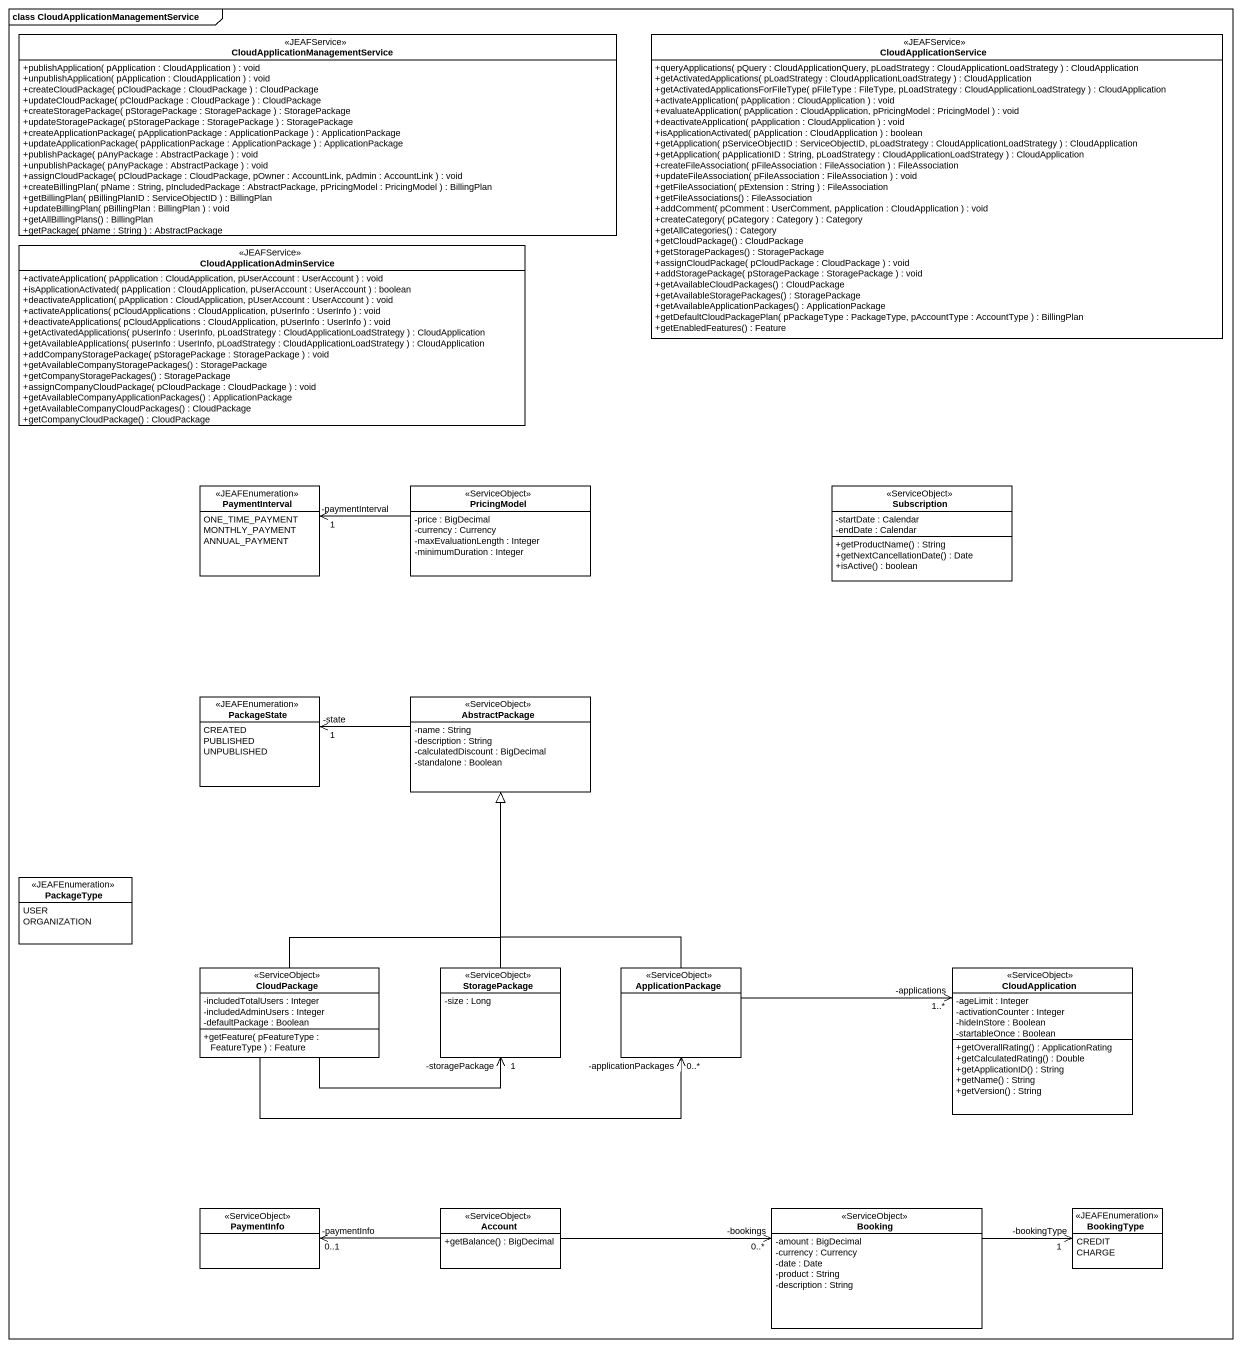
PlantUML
@startuml
mainframe class CloudApplicationManagementService
hide circle
hide empty members
skinparam classAttributeIconSize 0
interface "CloudApplicationManagementService" as CloudApplicationManagementSe <<JEAFService>> {
  +publishApplication( pApplication : CloudApplication ) : void
  +unpublishApplication( pApplication : CloudApplication ) : void
  +createCloudPackage( pCloudPackage : CloudPackage ) : CloudPackage
  +updateCloudPackage( pCloudPackage : CloudPackage ) : CloudPackage
  +createStoragePackage( pStoragePackage : StoragePackage ) : StoragePackage
  +updateStoragePackage( pStoragePackage : StoragePackage ) : StoragePackage
  +createApplicationPackage( pApplicationPackage : ApplicationPackage ) : ApplicationPackage
  +updateApplicationPackage( pApplicationPackage : ApplicationPackage ) : ApplicationPackage
  +publishPackage( pAnyPackage : AbstractPackage ) : void
  +unpublishPackage( pAnyPackage : AbstractPackage ) : void
  +assignCloudPackage( pCloudPackage : CloudPackage, pOwner : AccountLink, pAdmin : AccountLink ) : void
  +createBillingPlan( pName : String, pIncludedPackage : AbstractPackage, pPricingModel : PricingModel ) : BillingPlan
  +getBillingPlan( pBillingPlanID : ServiceObjectID ) : BillingPlan
  +updateBillingPlan( pBillingPlan : BillingPlan ) : void
  +getAllBillingPlans() : BillingPlan
  +getPackage( pName : String ) : AbstractPackage
}
interface CloudApplicationService <<JEAFService>> {
  +queryApplications( pQuery : CloudApplicationQuery, pLoadStrategy : CloudApplicationLoadStrategy ) : CloudApplication
  +getActivatedApplications( pLoadStrategy : CloudApplicationLoadStrategy ) : CloudApplication
  +getActivatedApplicationsForFileType( pFileType : FileType, pLoadStrategy : CloudApplicationLoadStrategy ) : CloudApplication
  +activateApplication( pApplication : CloudApplication ) : void
  +evaluateApplication( pApplication : CloudApplication, pPricingModel : PricingModel ) : void
  +deactivateApplication( pApplication : CloudApplication ) : void
  +isApplicationActivated( pApplication : CloudApplication ) : boolean
  +getApplication( pServiceObjectID : ServiceObjectID, pLoadStrategy : CloudApplicationLoadStrategy ) : CloudApplication
  +getApplication( pApplicationID : String, pLoadStrategy : CloudApplicationLoadStrategy ) : CloudApplication
  +createFileAssociation( pFileAssociation : FileAssociation ) : FileAssociation
  +updateFileAssociation( pFileAssociation : FileAssociation ) : void
  +getFileAssociation( pExtension : String ) : FileAssociation
  +getFileAssociations() : FileAssociation
  +addComment( pComment : UserComment, pApplication : CloudApplication ) : void
  +createCategory( pCategory : Category ) : Category
  +getAllCategories() : Category
  +getCloudPackage() : CloudPackage
  +getStoragePackages() : StoragePackage
  +assignCloudPackage( pCloudPackage : CloudPackage ) : void
  +addStoragePackage( pStoragePackage : StoragePackage ) : void
  +getAvailableCloudPackages() : CloudPackage
  +getAvailableStoragePackages() : StoragePackage
  +getAvailableApplicationPackages() : ApplicationPackage
  +getDefaultCloudPackagePlan( pPackageType : PackageType, pAccountType : AccountType ) : BillingPlan
  +getEnabledFeatures() : Feature
}
interface CloudApplicationAdminService <<JEAFService>> {
  +activateApplication( pApplication : CloudApplication, pUserAccount : UserAccount ) : void
  +isApplicationActivated( pApplication : CloudApplication, pUserAccount : UserAccount ) : boolean
  +deactivateApplication( pApplication : CloudApplication, pUserAccount : UserAccount ) : void
  +activateApplications( pCloudApplications : CloudApplication, pUserInfo : UserInfo ) : void
  +deactivateApplications( pCloudApplications : CloudApplication, pUserInfo : UserInfo ) : void
  +getActivatedApplications( pUserInfo : UserInfo, pLoadStrategy : CloudApplicationLoadStrategy ) : CloudApplication
  +getAvailableApplications( pUserInfo : UserInfo, pLoadStrategy : CloudApplicationLoadStrategy ) : CloudApplication
  +addCompanyStoragePackage( pStoragePackage : StoragePackage ) : void
  +getAvailableCompanyStoragePackages() : StoragePackage
  +getCompanyStoragePackages() : StoragePackage
  +assignCompanyCloudPackage( pCloudPackage : CloudPackage ) : void
  +getAvailableCompanyApplicationPackages() : ApplicationPackage
  +getAvailableCompanyCloudPackages() : CloudPackage
  +getCompanyCloudPackage() : CloudPackage
}
enum PaymentInterval <<JEAFEnumeration>> {
  ONE_TIME_PAYMENT
  MONTHLY_PAYMENT
  ANNUAL_PAYMENT
}
class PricingModel <<ServiceObject>> {
  -price : BigDecimal
  -currency : Currency
  -maxEvaluationLength : Integer
  -minimumDuration : Integer
}
class Subscription <<ServiceObject>> {
  -startDate : Calendar
  -endDate : Calendar
  +getProductName() : String
  +getNextCancellationDate() : Date
  +isActive() : boolean
}
enum PackageState <<JEAFEnumeration>> {
  CREATED
  PUBLISHED
  UNPUBLISHED
}
class AbstractPackage <<ServiceObject>> {
  -name : String
  -description : String
  -calculatedDiscount : BigDecimal
  -standalone : Boolean
}
enum PackageType <<JEAFEnumeration>> {
  USER
  ORGANIZATION
}
class CloudPackage <<ServiceObject>> {
  -includedTotalUsers : Integer
  -includedAdminUsers : Integer
  -defaultPackage : Boolean
  +getFeature( pFeatureType : FeatureType ) : Feature
}
class StoragePackage <<ServiceObject>> {
  -size : Long
}
class ApplicationPackage <<ServiceObject>>
class CloudApplication <<ServiceObject>> {
  -ageLimit : Integer
  -activationCounter : Integer
  -hideInStore : Boolean
  -startableOnce : Boolean
  +getOverallRating() : ApplicationRating
  +getCalculatedRating() : Double
  +getApplicationID() : String
  +getName() : String
  +getVersion() : String
}
class PaymentInfo <<ServiceObject>>
class Account <<ServiceObject>> {
  +getBalance() : BigDecimal
}
class Booking <<ServiceObject>> {
  -amount : BigDecimal
  -currency : Currency
  -date : Date
  -product : String
  -description : String
}
enum BookingType <<JEAFEnumeration>> {
  CREDIT
  CHARGE
}
PricingModel -left-> "-paymentInterval\n1" PaymentInterval
AbstractPackage -left-> "-state\n1" PackageState
CloudPackage -up-|> AbstractPackage
CloudPackage -right-> "-storagePackage\n1" StoragePackage
CloudPackage -right-> "-applicationPackages\n0..*" ApplicationPackage
StoragePackage -up-|> AbstractPackage
ApplicationPackage -up-|> AbstractPackage
ApplicationPackage -right-> "-applications\n1..*" CloudApplication
Account -left-> "-paymentInfo\n0..1" PaymentInfo
Account -right-> "-bookings\n0..*" Booking
Booking -right-> "-bookingType\n1" BookingType
@enduml
